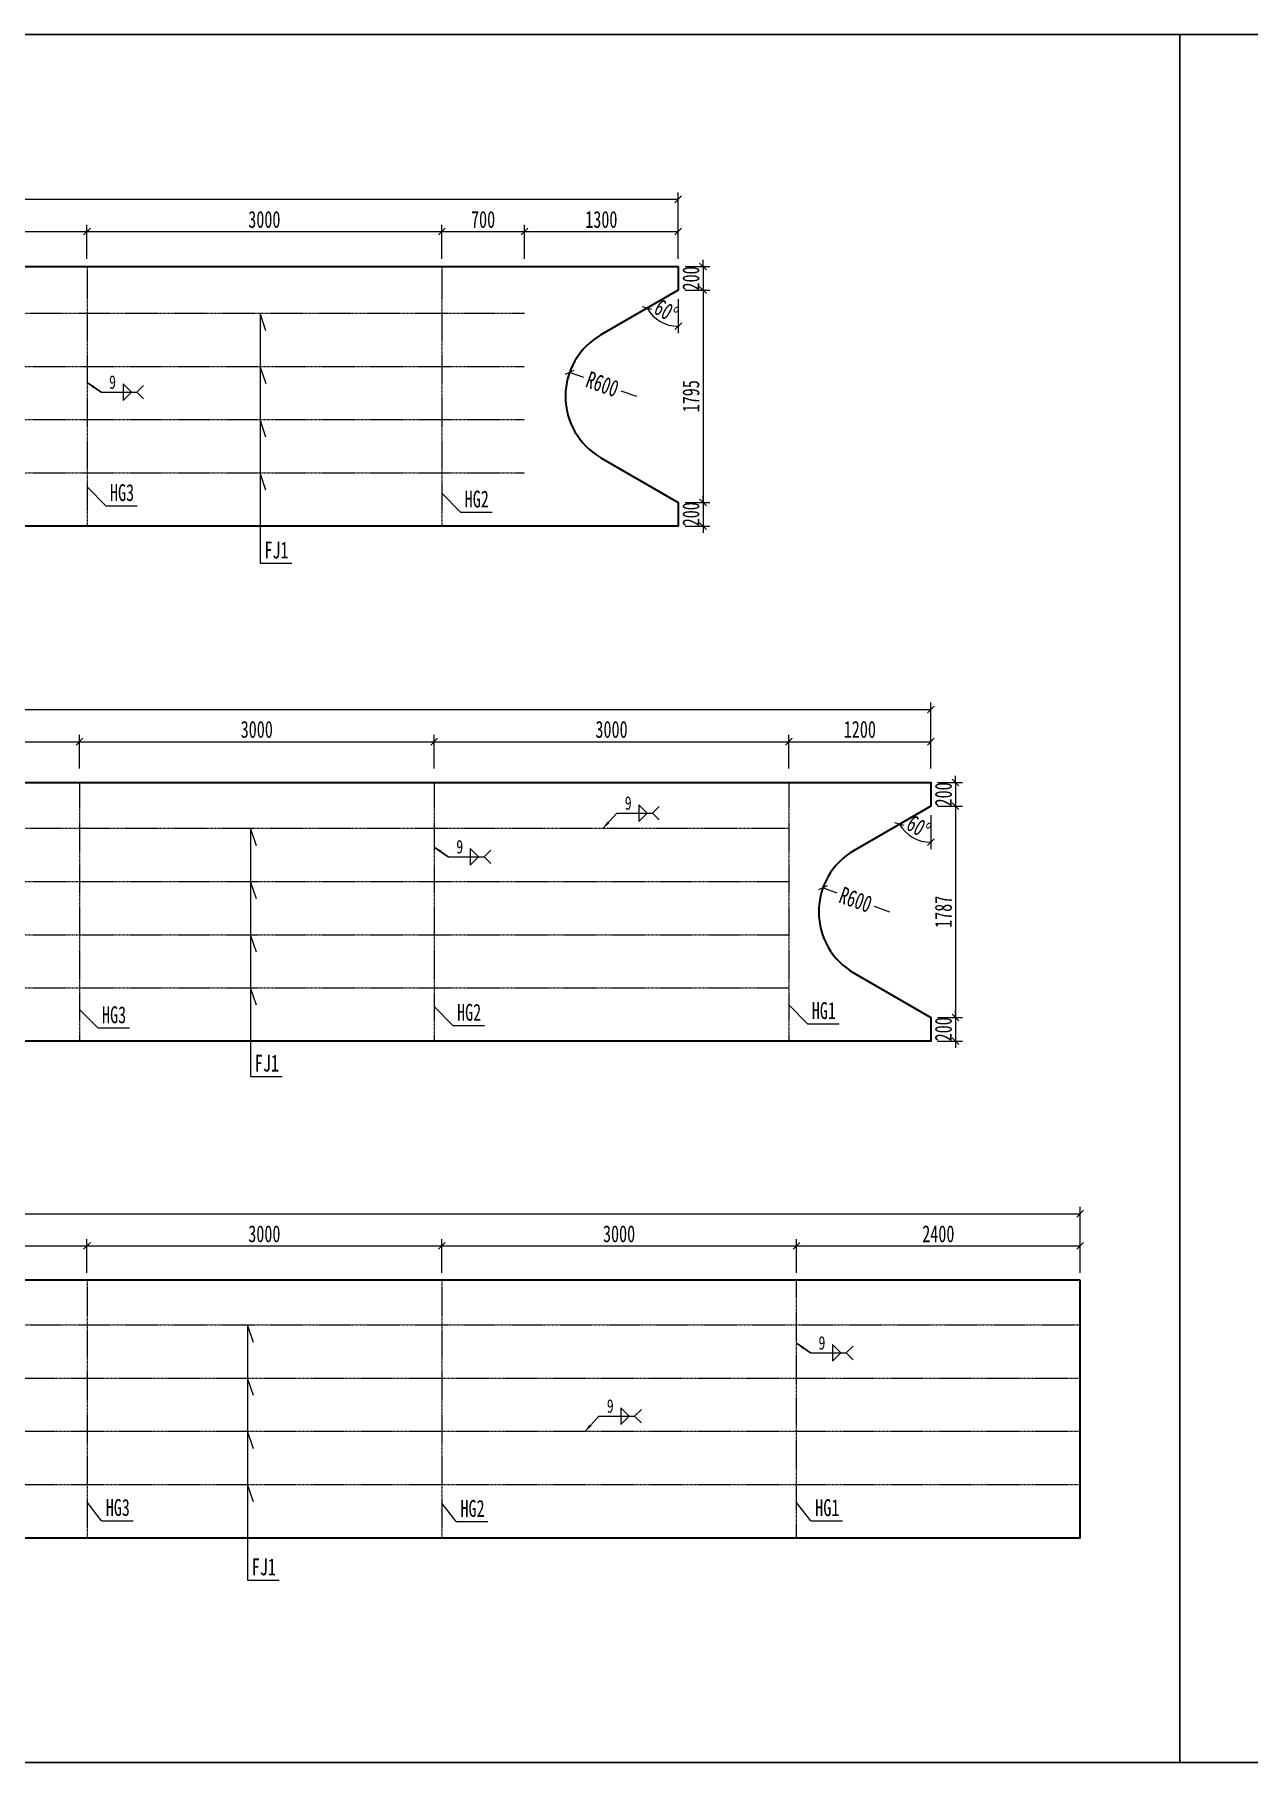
# Model space of a CAD drawing. Header units: millimetres. Extents: x -89049 to 410567, y -307459 to -100425.
# Drawn here: x 312882 to 323147, y -127671 to -113054 of the extents above; entities that cross this region are included whole.
import ezdxf
from ezdxf.enums import TextEntityAlignment as Align

# ---------------------------------------------------------------- set-up
doc = ezdxf.new("R2010")
doc.units = ezdxf.units.MM
doc.linetypes.add('DASHED', pattern=[0.75, 0.5, -0.25])
doc.layers.get('Defpoints').update_dxf_attribs({"color": 8})
for name, color, linetype, lineweight in [('Dim', 4, 'Continuous', 15), ('文字', 7, 'Continuous', 15), ('桥 构造粗实', 1, 'Continuous', 30), ('细实线', 4, 'Continuous', 15), ('虚线', 7, 'DASHED', 13)]:
    doc.layers.add(name, color=color, linetype=linetype, lineweight=lineweight)
doc.layers.add('Text', color=4, linetype='Continuous')
doc.styles.add('111', font='', dxfattribs={"width": 0.7})
doc.styles.add('BM_Dim', font='', dxfattribs={"width": 0.85})
doc.styles.add('SMEDI', font='', dxfattribs={"width": 0.75})
doc.styles.get("Standard").update_dxf_attribs({"font": ''})
doc.styles.get('111').set_extended_font_data('仿宋_GB2312')
doc.styles.get('BM_Dim').set_extended_font_data('仿宋_GB2312')
doc.styles.get('SMEDI').set_extended_font_data('仿宋_GB2312')
doc.styles.get('Standard').set_extended_font_data('仿宋_GB2312')
doc.dimstyles.new('200', dxfattribs={"dimscale": 0, "dimtxt": 2.5, "dimasz": 1, "dimexe": 1, "dimexo": 1, "dimgap": 0.6, "dimtad": 1, "dimdec": 0, "dimdsep": 46, "dimtxsty": '111', "dimblk": 'OBLIQUE', "dimcen": 0, "dimclrd": 4, "dimclre": 4, "dimclrt": 4, "dimadec": 1, "dimazin": 2, "dimtfac": 1, "dimtdec": 0, "dimtix": 1, "dimtmove": 2, "dimatfit": 3, "dimfxl": 4, "dimfxlon": 1, "dimtolj": 1, "dimlwd": -1, "dimlwe": -1, "dimarcsym": 0})
doc.dimstyles.new('MSteel_1.0_1.0', dxfattribs={"dimtxt": 3, "dimasz": 1.2, "dimexe": 1, "dimexo": 1, "dimgap": 1, "dimtad": 3, "dimtoh": 1, "dimdec": 0, "dimzin": 0, "dimdsep": 46, "dimtxsty": 'Standard', "dimblk": 'ARCHTICK', "dimcen": 0.09, "dimclrd": 3, "dimclre": 3, "dimadec": 0, "dimazin": 0, "dimtfac": 1, "dimtdec": 4, "dimtofl": 0, "dimtmove": 0, "dimatfit": 3, "dimfxl": 1, "dimtolj": 1, "dimtzin": 0, "dimarcsym": 0})

# ---------------------------------------------------------------- blocks, each defined once
blk = doc.blocks.new('_Oblique')
at = {"color": 0, "linetype": 'ByBlock', "lineweight": -2}
blk.add_line((-0.5, -0.5), (0.5, 0.5), dxfattribs=at)
blk = doc.blocks.new('*D570')
at = {"layer": 'Defpoints', "color": 0, "transparency": 16777216}
for p in [(318325, -115017), (318325, -115217), (318535, -115217)]:
    blk.add_point(p, dxfattribs=at)
at = {"layer": '细实线', "color": 4, "transparency": 16777216}
for p, q in [((318383, -115017), (318592, -115017)), ((318535, -115017), (318535, -114960)), ((318535, -115017), (318535, -115217)), ((318383, -115217), (318592, -115217)), ((318535, -115217), (318535, -115274))]:
    blk.add_line(p, q, dxfattribs=at)
at = {"layer": '细实线', "color": 4, "transparency": 16777216, "xscale": 57.14285714285715, "yscale": 57.14285714285715, "zscale": 57.14285714285715}
for p, rotation in [((318535, -115017), 270), ((318535, -115217), 90)]:
    blk.add_blockref('_Oblique', p, dxfattribs=dict(at, rotation=rotation))
at = {"layer": '细实线', "color": 4, "transparency": 16777216, "insert": (318433, -115117), "char_height": 142.9, "attachment_point": 5, "rotation": 90, "style": '111'}
blk.add_mtext('\\A1;200', dxfattribs=at)
blk = doc.blocks.new('*D571')
at = {"layer": 'Defpoints', "color": 0, "transparency": 16777216}
for p in [(318325, -117012), (318325, -117212), (318535, -117212)]:
    blk.add_point(p, dxfattribs=at)
at = {"layer": '细实线', "color": 4, "transparency": 16777216}
for p, q in [((318383, -117012), (318592, -117012)), ((318535, -117012), (318535, -116955)), ((318535, -117012), (318535, -117212)), ((318383, -117212), (318592, -117212)), ((318535, -117212), (318535, -117269))]:
    blk.add_line(p, q, dxfattribs=at)
at = {"layer": '细实线', "color": 4, "transparency": 16777216, "xscale": 57.14285714285715, "yscale": 57.14285714285715, "zscale": 57.14285714285715}
for p, rotation in [((318535, -117012), 270), ((318535, -117212), 90)]:
    blk.add_blockref('_Oblique', p, dxfattribs=dict(at, rotation=rotation))
at = {"layer": '细实线', "color": 4, "transparency": 16777216, "insert": (318433, -117112), "char_height": 142.9, "attachment_point": 5, "rotation": 90, "style": '111'}
blk.add_mtext('\\A1;200', dxfattribs=at)
blk = doc.blocks.new('*D572')
at = {"layer": 'Defpoints', "color": 0, "transparency": 16777216}
for p in [(317406, -115912), (317971, -116114)]:
    blk.add_point(p, dxfattribs=at)
at = {"layer": '细实线', "color": 4, "transparency": 16777216}
for p, q in [((317528, -115956), (317406, -115912)), ((317840, -116067), (317971, -116114))]:
    blk.add_line(p, q, dxfattribs=at)
at = {"layer": '细实线', "color": 4, "transparency": 16777216, "xscale": 57.14285714285715, "yscale": 57.14285714285715, "zscale": 57.14285714285715, "rotation": 160.330781012426}
blk.add_blockref('_Oblique', (317406, -115912), dxfattribs=at)
at = {"layer": '细实线', "color": 4, "transparency": 16777216, "insert": (317684, -116012), "char_height": 142.9, "attachment_point": 5, "rotation": 340.3308, "style": '111'}
blk.add_mtext('\\A1;R600', dxfattribs=at)
blk = doc.blocks.new('*D573')
at = {"layer": 'Defpoints', "color": 0, "transparency": 16777216}
for p in [(318326, -115017), (318326, -115217), (318326, -115217), (318130, -115450), (317671, -115595)]:
    blk.add_point(p, dxfattribs=at)
at = {"layer": '细实线', "color": 4, "transparency": 16777216}
blk.add_line((318326, -115293), (318326, -115579), dxfattribs=at)
blk.add_arc((318326, -115217), 305, 210, 270, dxfattribs=at)
at = {"layer": '细实线', "color": 4, "transparency": 16777216, "xscale": 57.14285714285715, "yscale": 57.14285714285715, "zscale": 57.14285714285715, "rotation": 120.0000000000008}
blk.add_blockref('_Oblique', (318062, -115369), dxfattribs=at)
at = {"layer": '细实线', "color": 4, "transparency": 16777216, "xscale": 57.14285714285715, "yscale": 57.14285714285715, "zscale": 57.14285714285715}
blk.add_blockref('_Oblique', (318326, -115522), dxfattribs=at)
at = {"layer": '细实线', "color": 4, "transparency": 16777216, "insert": (318224, -115392), "char_height": 142.9, "attachment_point": 5, "rotation": 330, "style": '111'}
blk.add_mtext('\\A1;60%%d', dxfattribs=at)
blk = doc.blocks.new('*D574')
at = {"layer": 'Defpoints', "color": 0, "transparency": 16777216}
for p in [(320461, -119382), (320461, -119582), (320670, -119582)]:
    blk.add_point(p, dxfattribs=at)
at = {"layer": '细实线', "color": 4, "transparency": 16777216}
for p, q in [((320518, -119382), (320728, -119382)), ((320670, -119382), (320670, -119325)), ((320670, -119382), (320670, -119582)), ((320518, -119582), (320728, -119582)), ((320670, -119582), (320670, -119639))]:
    blk.add_line(p, q, dxfattribs=at)
at = {"layer": '细实线', "color": 4, "transparency": 16777216, "xscale": 57.14285714285715, "yscale": 57.14285714285715, "zscale": 57.14285714285715}
for p, rotation in [((320670, -119382), 270), ((320670, -119582), 90)]:
    blk.add_blockref('_Oblique', p, dxfattribs=dict(at, rotation=rotation))
at = {"layer": '细实线', "color": 4, "transparency": 16777216, "insert": (320568, -119482), "char_height": 142.9, "attachment_point": 5, "rotation": 90, "style": '111'}
blk.add_mtext('\\A1;200', dxfattribs=at)
blk = doc.blocks.new('*D575')
at = {"layer": 'Defpoints', "color": 0, "transparency": 16777216}
for p in [(320461, -121369), (320461, -121569), (320670, -121569)]:
    blk.add_point(p, dxfattribs=at)
at = {"layer": '细实线', "color": 4, "transparency": 16777216}
for p, q in [((320670, -121369), (320670, -121311)), ((320518, -121369), (320728, -121369)), ((320670, -121369), (320670, -121569)), ((320518, -121569), (320728, -121569)), ((320670, -121569), (320670, -121626))]:
    blk.add_line(p, q, dxfattribs=at)
at = {"layer": '细实线', "color": 4, "transparency": 16777216, "xscale": 57.14285714285715, "yscale": 57.14285714285715, "zscale": 57.14285714285715}
for p, rotation in [((320670, -121369), 270), ((320670, -121569), 90)]:
    blk.add_blockref('_Oblique', p, dxfattribs=dict(at, rotation=rotation))
at = {"layer": '细实线', "color": 4, "transparency": 16777216, "insert": (320568, -121469), "char_height": 142.9, "attachment_point": 5, "rotation": 90, "style": '111'}
blk.add_mtext('\\A1;200', dxfattribs=at)
blk = doc.blocks.new('*D576')
at = {"layer": 'Defpoints', "color": 0, "transparency": 16777216}
for p in [(319548, -120273), (320113, -120475)]:
    blk.add_point(p, dxfattribs=at)
at = {"layer": '细实线', "color": 4, "transparency": 16777216}
for p, q in [((319670, -120317), (319548, -120273)), ((319982, -120428), (320113, -120475))]:
    blk.add_line(p, q, dxfattribs=at)
at = {"layer": '细实线', "color": 4, "transparency": 16777216, "xscale": 57.14285714285715, "yscale": 57.14285714285715, "zscale": 57.14285714285715, "rotation": 160.330781012426}
blk.add_blockref('_Oblique', (319548, -120273), dxfattribs=at)
at = {"layer": '细实线', "color": 4, "transparency": 16777216, "insert": (319826, -120373), "char_height": 142.9, "attachment_point": 5, "rotation": 340.3308, "style": '111'}
blk.add_mtext('\\A1;R600', dxfattribs=at)
blk = doc.blocks.new('*D577')
at = {"layer": 'Defpoints', "color": 0, "transparency": 16777216}
for p in [(320461, -119382), (320461, -119582), (320461, -119582), (320265, -119815), (319806, -119960)]:
    blk.add_point(p, dxfattribs=at)
at = {"layer": '细实线', "color": 4, "transparency": 16777216}
blk.add_line((320461, -119658), (320461, -119944), dxfattribs=at)
blk.add_arc((320461, -119582), 305, 210, 270, dxfattribs=at)
at = {"layer": '细实线', "color": 4, "transparency": 16777216, "xscale": 57.14285714285715, "yscale": 57.14285714285715, "zscale": 57.14285714285715, "rotation": 120.0000000000008}
blk.add_blockref('_Oblique', (320197, -119734), dxfattribs=at)
at = {"layer": '细实线', "color": 4, "transparency": 16777216, "xscale": 57.14285714285715, "yscale": 57.14285714285715, "zscale": 57.14285714285715}
blk.add_blockref('_Oblique', (320461, -119887), dxfattribs=at)
at = {"layer": '细实线', "color": 4, "transparency": 16777216, "insert": (320359, -119757), "char_height": 142.9, "attachment_point": 5, "rotation": 330, "style": '111'}
blk.add_mtext('\\A1;60%%d', dxfattribs=at)
blk = doc.blocks.new('*D578')
at = {"layer": 'Defpoints', "color": 0, "transparency": 16777216}
for p in [(318325, -115217), (318325, -117012), (318535, -117012)]:
    blk.add_point(p, dxfattribs=at)
at = {"layer": '细实线', "color": 4, "transparency": 16777216}
for p, q in [((318383, -115217), (318592, -115217)), ((318535, -115217), (318535, -117012)), ((318383, -117012), (318592, -117012))]:
    blk.add_line(p, q, dxfattribs=at)
at = {"layer": '细实线', "color": 4, "transparency": 16777216, "xscale": 57.14285714285715, "yscale": 57.14285714285715, "zscale": 57.14285714285715}
for p, rotation in [((318535, -115217), 90), ((318535, -117012), 270)]:
    blk.add_blockref('_Oblique', p, dxfattribs=dict(at, rotation=rotation))
at = {"layer": '细实线', "color": 4, "transparency": 16777216, "insert": (318433, -116114), "char_height": 142.9, "attachment_point": 5, "rotation": 90, "style": '111'}
blk.add_mtext('\\A1;1795', dxfattribs=at)
blk = doc.blocks.new('*D579')
at = {"layer": 'Defpoints', "color": 0, "transparency": 16777216}
for p in [(320461, -119582), (320461, -121369), (320670, -121369)]:
    blk.add_point(p, dxfattribs=at)
at = {"layer": '细实线', "color": 4, "transparency": 16777216}
for p, q in [((320518, -119582), (320728, -119582)), ((320670, -119582), (320670, -121369)), ((320518, -121369), (320728, -121369))]:
    blk.add_line(p, q, dxfattribs=at)
at = {"layer": '细实线', "color": 4, "transparency": 16777216, "xscale": 57.14285714285715, "yscale": 57.14285714285715, "zscale": 57.14285714285715}
for p, rotation in [((320670, -119582), 90), ((320670, -121369), 270)]:
    blk.add_blockref('_Oblique', p, dxfattribs=dict(at, rotation=rotation))
at = {"layer": '细实线', "color": 4, "transparency": 16777216, "insert": (320568, -120475), "char_height": 142.9, "attachment_point": 5, "rotation": 90, "style": '111'}
blk.add_mtext('\\A1;1787', dxfattribs=at)
blk = doc.blocks.new('*D589')
at = {"layer": 'Defpoints', "color": 0, "transparency": 16777216}
for p in [(313325, -114721), (310206, -115155), (313325, -115109)]:
    blk.add_point(p, dxfattribs=at)
at = {"layer": '细实线', "color": 4, "transparency": 16777216}
for p, q in [((310206, -114950), (310206, -114664)), ((310206, -114721), (313325, -114721)), ((313325, -114950), (313325, -114664))]:
    blk.add_line(p, q, dxfattribs=at)
at = {"layer": '细实线', "color": 4, "transparency": 16777216, "xscale": 57.14285714285715, "yscale": 57.14285714285715, "zscale": 57.14285714285715, "rotation": 180}
blk.add_blockref('_Oblique', (310206, -114721), dxfattribs=at)
at = {"layer": '细实线', "color": 4, "transparency": 16777216, "xscale": 57.14285714285715, "yscale": 57.14285714285715, "zscale": 57.14285714285715}
blk.add_blockref('_Oblique', (313325, -114721), dxfattribs=at)
at = {"layer": '细实线', "color": 4, "transparency": 16777216, "insert": (311766, -114619), "char_height": 142.9, "attachment_point": 5, "style": '111'}
blk.add_mtext('\\A1;3120', dxfattribs=at)
blk = doc.blocks.new('*D590')
at = {"layer": 'Defpoints', "color": 0, "transparency": 16777216}
for p in [(316325, -114721), (313325, -115155), (316325, -115038)]:
    blk.add_point(p, dxfattribs=at)
at = {"layer": '细实线', "color": 4, "transparency": 16777216}
for p, q in [((313325, -114950), (313325, -114664)), ((313325, -114721), (316325, -114721)), ((316325, -114950), (316325, -114664))]:
    blk.add_line(p, q, dxfattribs=at)
at = {"layer": '细实线', "color": 4, "transparency": 16777216, "xscale": 57.14285714285715, "yscale": 57.14285714285715, "zscale": 57.14285714285715, "rotation": 180}
blk.add_blockref('_Oblique', (313325, -114721), dxfattribs=at)
at = {"layer": '细实线', "color": 4, "transparency": 16777216, "xscale": 57.14285714285715, "yscale": 57.14285714285715, "zscale": 57.14285714285715}
blk.add_blockref('_Oblique', (316325, -114721), dxfattribs=at)
at = {"layer": '细实线', "color": 4, "transparency": 16777216, "insert": (314825, -114619), "char_height": 142.9, "attachment_point": 5, "style": '111'}
blk.add_mtext('\\A1;3000', dxfattribs=at)
blk = doc.blocks.new('*D591')
at = {"layer": 'Defpoints', "color": 0, "transparency": 16777216}
for p in [(317025, -114721), (316325, -115155), (317025, -115426)]:
    blk.add_point(p, dxfattribs=at)
at = {"layer": '细实线', "color": 4, "transparency": 16777216}
for p, q in [((316325, -114950), (316325, -114664)), ((316325, -114721), (317025, -114721)), ((317025, -114950), (317025, -114664))]:
    blk.add_line(p, q, dxfattribs=at)
at = {"layer": '细实线', "color": 4, "transparency": 16777216, "xscale": 57.14285714285715, "yscale": 57.14285714285715, "zscale": 57.14285714285715, "rotation": 180}
blk.add_blockref('_Oblique', (316325, -114721), dxfattribs=at)
at = {"layer": '细实线', "color": 4, "transparency": 16777216, "xscale": 57.14285714285715, "yscale": 57.14285714285715, "zscale": 57.14285714285715}
blk.add_blockref('_Oblique', (317025, -114721), dxfattribs=at)
at = {"layer": '细实线', "color": 4, "transparency": 16777216, "insert": (316675, -114619), "char_height": 142.9, "attachment_point": 5, "style": '111'}
blk.add_mtext('\\A1;700', dxfattribs=at)
blk = doc.blocks.new('*D592')
at = {"layer": 'Defpoints', "color": 0, "transparency": 16777216}
for p in [(318325, -114448), (318325, -114991), (302043, -115070)]:
    blk.add_point(p, dxfattribs=at)
at = {"layer": '细实线', "color": 4, "transparency": 16777216}
for p, q in [((302043, -114677), (302043, -114391)), ((302043, -114448), (318325, -114448)), ((318325, -114677), (318325, -114391))]:
    blk.add_line(p, q, dxfattribs=at)
at = {"layer": '细实线', "color": 4, "transparency": 16777216, "xscale": 57.14285714285715, "yscale": 57.14285714285715, "zscale": 57.14285714285715, "rotation": 180}
blk.add_blockref('_Oblique', (302043, -114448), dxfattribs=at)
at = {"layer": '细实线', "color": 4, "transparency": 16777216, "xscale": 57.14285714285715, "yscale": 57.14285714285715, "zscale": 57.14285714285715}
blk.add_blockref('_Oblique', (318325, -114448), dxfattribs=at)
at = {"layer": '细实线', "color": 4, "transparency": 16777216, "insert": (310184, -114346), "char_height": 142.9, "attachment_point": 5, "style": '111'}
blk.add_mtext('\\A1;16283', dxfattribs=at)
blk = doc.blocks.new('*D596')
at = {"layer": 'Defpoints', "color": 0, "transparency": 16777216}
for p in [(320461, -118763), (302043, -119385), (320461, -119286)]:
    blk.add_point(p, dxfattribs=at)
at = {"layer": '细实线', "color": 4, "transparency": 16777216}
for p, q in [((302043, -118991), (302043, -118706)), ((302043, -118763), (320461, -118763)), ((320461, -118991), (320461, -118706))]:
    blk.add_line(p, q, dxfattribs=at)
at = {"layer": '细实线', "color": 4, "transparency": 16777216, "xscale": 57.14285714285715, "yscale": 57.14285714285715, "zscale": 57.14285714285715, "rotation": 180}
blk.add_blockref('_Oblique', (302043, -118763), dxfattribs=at)
at = {"layer": '细实线', "color": 4, "transparency": 16777216, "xscale": 57.14285714285715, "yscale": 57.14285714285715, "zscale": 57.14285714285715}
blk.add_blockref('_Oblique', (320461, -118763), dxfattribs=at)
at = {"layer": '细实线', "color": 4, "transparency": 16777216, "insert": (311252, -118661), "char_height": 142.9, "attachment_point": 5, "style": '111'}
blk.add_mtext('\\A1;18418', dxfattribs=at)
blk = doc.blocks.new('*D604')
at = {"layer": 'Defpoints', "color": 0, "transparency": 16777216}
for p in [(313261, -119036), (310367, -119553), (313261, -119524)]:
    blk.add_point(p, dxfattribs=at)
at = {"layer": '细实线', "color": 4, "transparency": 16777216}
for p, q in [((310367, -119264), (310367, -118978)), ((313261, -119264), (313261, -118978)), ((310367, -119036), (313261, -119036))]:
    blk.add_line(p, q, dxfattribs=at)
at = {"layer": '细实线', "color": 4, "transparency": 16777216, "xscale": 57.14285714285715, "yscale": 57.14285714285715, "zscale": 57.14285714285715, "rotation": 180}
blk.add_blockref('_Oblique', (310367, -119036), dxfattribs=at)
at = {"layer": '细实线', "color": 4, "transparency": 16777216, "xscale": 57.14285714285715, "yscale": 57.14285714285715, "zscale": 57.14285714285715}
blk.add_blockref('_Oblique', (313261, -119036), dxfattribs=at)
at = {"layer": '细实线', "color": 4, "transparency": 16777216, "insert": (311814, -118933), "char_height": 142.9, "attachment_point": 5, "style": '111'}
blk.add_mtext('\\A1;2893', dxfattribs=at)
blk = doc.blocks.new('*D605')
at = {"layer": 'Defpoints', "color": 0, "transparency": 16777216}
for p in [(316261, -119036), (313261, -119553), (316261, -119524)]:
    blk.add_point(p, dxfattribs=at)
at = {"layer": '细实线', "color": 4, "transparency": 16777216}
for p, q in [((313261, -119264), (313261, -118978)), ((316261, -119264), (316261, -118978)), ((313261, -119036), (316261, -119036))]:
    blk.add_line(p, q, dxfattribs=at)
at = {"layer": '细实线', "color": 4, "transparency": 16777216, "xscale": 57.14285714285715, "yscale": 57.14285714285715, "zscale": 57.14285714285715, "rotation": 180}
blk.add_blockref('_Oblique', (313261, -119036), dxfattribs=at)
at = {"layer": '细实线', "color": 4, "transparency": 16777216, "xscale": 57.14285714285715, "yscale": 57.14285714285715, "zscale": 57.14285714285715}
blk.add_blockref('_Oblique', (316261, -119036), dxfattribs=at)
at = {"layer": '细实线', "color": 4, "transparency": 16777216, "insert": (314761, -118933), "char_height": 142.9, "attachment_point": 5, "style": '111'}
blk.add_mtext('\\A1;3000', dxfattribs=at)
blk = doc.blocks.new('*D606')
at = {"layer": 'Defpoints', "color": 0, "transparency": 16777216}
for p in [(319261, -119036), (316261, -119553), (319261, -119608)]:
    blk.add_point(p, dxfattribs=at)
at = {"layer": '细实线', "color": 4, "transparency": 16777216}
for p, q in [((316261, -119264), (316261, -118978)), ((319261, -119264), (319261, -118978)), ((316261, -119036), (319261, -119036))]:
    blk.add_line(p, q, dxfattribs=at)
at = {"layer": '细实线', "color": 4, "transparency": 16777216, "xscale": 57.14285714285715, "yscale": 57.14285714285715, "zscale": 57.14285714285715, "rotation": 180}
blk.add_blockref('_Oblique', (316261, -119036), dxfattribs=at)
at = {"layer": '细实线', "color": 4, "transparency": 16777216, "xscale": 57.14285714285715, "yscale": 57.14285714285715, "zscale": 57.14285714285715}
blk.add_blockref('_Oblique', (319261, -119036), dxfattribs=at)
at = {"layer": '细实线', "color": 4, "transparency": 16777216, "insert": (317761, -118933), "char_height": 142.9, "attachment_point": 5, "style": '111'}
blk.add_mtext('\\A1;3000', dxfattribs=at)
blk = doc.blocks.new('*D607')
at = {"layer": 'Defpoints', "color": 0, "transparency": 16777216}
for p in [(318325, -114721), (317025, -114998), (318325, -115048)]:
    blk.add_point(p, dxfattribs=at)
at = {"layer": '细实线', "color": 4, "transparency": 16777216}
for p, q in [((317025, -114941), (317025, -114664)), ((317025, -114721), (318325, -114721)), ((318325, -114950), (318325, -114664))]:
    blk.add_line(p, q, dxfattribs=at)
at = {"layer": '细实线', "color": 4, "transparency": 16777216, "xscale": 57.14285714285715, "yscale": 57.14285714285715, "zscale": 57.14285714285715, "rotation": 180}
blk.add_blockref('_Oblique', (317025, -114721), dxfattribs=at)
at = {"layer": '细实线', "color": 4, "transparency": 16777216, "xscale": 57.14285714285715, "yscale": 57.14285714285715, "zscale": 57.14285714285715}
blk.add_blockref('_Oblique', (318325, -114721), dxfattribs=at)
at = {"layer": '细实线', "color": 4, "transparency": 16777216, "insert": (317675, -114619), "char_height": 142.9, "attachment_point": 5, "style": '111'}
blk.add_mtext('\\A1;1300', dxfattribs=at)
blk = doc.blocks.new('*D608')
at = {"layer": 'Defpoints', "color": 0, "transparency": 16777216}
for p in [(320461, -119036), (320461, -119361), (319261, -119655)]:
    blk.add_point(p, dxfattribs=at)
at = {"layer": '细实线', "color": 4, "transparency": 16777216}
for p, q in [((319261, -119264), (319261, -118978)), ((320461, -119264), (320461, -118978)), ((319261, -119036), (320461, -119036))]:
    blk.add_line(p, q, dxfattribs=at)
at = {"layer": '细实线', "color": 4, "transparency": 16777216, "xscale": 57.14285714285715, "yscale": 57.14285714285715, "zscale": 57.14285714285715, "rotation": 180}
blk.add_blockref('_Oblique', (319261, -119036), dxfattribs=at)
at = {"layer": '细实线', "color": 4, "transparency": 16777216, "xscale": 57.14285714285715, "yscale": 57.14285714285715, "zscale": 57.14285714285715}
blk.add_blockref('_Oblique', (320461, -119036), dxfattribs=at)
at = {"layer": '细实线', "color": 4, "transparency": 16777216, "insert": (319861, -118933), "char_height": 142.9, "attachment_point": 5, "style": '111'}
blk.add_mtext('\\A1;1200', dxfattribs=at)
blk = doc.blocks.new('*D611')
at = {"layer": 'Defpoints', "color": 0, "transparency": 16777216}
for p in [(321725, -123029), (321725, -123511), (302042, -123651)]:
    blk.add_point(p, dxfattribs=at)
at = {"layer": '细实线', "color": 4, "transparency": 16777216}
for p, q in [((302042, -123258), (302042, -122972)), ((302042, -123029), (321725, -123029)), ((321725, -123258), (321725, -122972))]:
    blk.add_line(p, q, dxfattribs=at)
at = {"layer": '细实线', "color": 4, "transparency": 16777216, "xscale": 57.14285714285715, "yscale": 57.14285714285715, "zscale": 57.14285714285715, "rotation": 180}
blk.add_blockref('_Oblique', (302042, -123029), dxfattribs=at)
at = {"layer": '细实线', "color": 4, "transparency": 16777216, "xscale": 57.14285714285715, "yscale": 57.14285714285715, "zscale": 57.14285714285715}
blk.add_blockref('_Oblique', (321725, -123029), dxfattribs=at)
at = {"layer": '细实线', "color": 4, "transparency": 16777216, "insert": (311884, -122927), "char_height": 142.9, "attachment_point": 5, "style": '111'}
blk.add_mtext('\\A1;19683', dxfattribs=at)
blk = doc.blocks.new('*D619')
at = {"layer": 'Defpoints', "color": 0, "transparency": 16777216}
for p in [(313325, -123302), (313325, -123637), (310659, -123731)]:
    blk.add_point(p, dxfattribs=at)
at = {"layer": '细实线', "color": 4, "transparency": 16777216}
for p, q in [((310659, -123530), (310659, -123245)), ((310659, -123302), (313325, -123302)), ((313325, -123530), (313325, -123245))]:
    blk.add_line(p, q, dxfattribs=at)
at = {"layer": '细实线', "color": 4, "transparency": 16777216, "xscale": 57.14285714285715, "yscale": 57.14285714285715, "zscale": 57.14285714285715, "rotation": 180}
blk.add_blockref('_Oblique', (310659, -123302), dxfattribs=at)
at = {"layer": '细实线', "color": 4, "transparency": 16777216, "xscale": 57.14285714285715, "yscale": 57.14285714285715, "zscale": 57.14285714285715}
blk.add_blockref('_Oblique', (313325, -123302), dxfattribs=at)
at = {"layer": '细实线', "color": 4, "transparency": 16777216, "insert": (311992, -123200), "char_height": 142.9, "attachment_point": 5, "style": '111'}
blk.add_mtext('\\A1;2667', dxfattribs=at)
blk = doc.blocks.new('*D620')
at = {"layer": 'Defpoints', "color": 0, "transparency": 16777216}
for p in [(316325, -123302), (316325, -123637), (313325, -123731)]:
    blk.add_point(p, dxfattribs=at)
at = {"layer": '细实线', "color": 4, "transparency": 16777216}
for p, q in [((313325, -123530), (313325, -123245)), ((313325, -123302), (316325, -123302)), ((316325, -123530), (316325, -123245))]:
    blk.add_line(p, q, dxfattribs=at)
at = {"layer": '细实线', "color": 4, "transparency": 16777216, "xscale": 57.14285714285715, "yscale": 57.14285714285715, "zscale": 57.14285714285715, "rotation": 180}
blk.add_blockref('_Oblique', (313325, -123302), dxfattribs=at)
at = {"layer": '细实线', "color": 4, "transparency": 16777216, "xscale": 57.14285714285715, "yscale": 57.14285714285715, "zscale": 57.14285714285715}
blk.add_blockref('_Oblique', (316325, -123302), dxfattribs=at)
at = {"layer": '细实线', "color": 4, "transparency": 16777216, "insert": (314825, -123200), "char_height": 142.9, "attachment_point": 5, "style": '111'}
blk.add_mtext('\\A1;3000', dxfattribs=at)
blk = doc.blocks.new('*D621')
at = {"layer": 'Defpoints', "color": 0, "transparency": 16777216}
for p in [(319325, -123302), (319325, -123606), (316325, -123731)]:
    blk.add_point(p, dxfattribs=at)
at = {"layer": '细实线', "color": 4, "transparency": 16777216}
for p, q in [((316325, -123530), (316325, -123245)), ((316325, -123302), (319325, -123302)), ((319325, -123530), (319325, -123245))]:
    blk.add_line(p, q, dxfattribs=at)
at = {"layer": '细实线', "color": 4, "transparency": 16777216, "xscale": 57.14285714285715, "yscale": 57.14285714285715, "zscale": 57.14285714285715, "rotation": 180}
blk.add_blockref('_Oblique', (316325, -123302), dxfattribs=at)
at = {"layer": '细实线', "color": 4, "transparency": 16777216, "xscale": 57.14285714285715, "yscale": 57.14285714285715, "zscale": 57.14285714285715}
blk.add_blockref('_Oblique', (319325, -123302), dxfattribs=at)
at = {"layer": '细实线', "color": 4, "transparency": 16777216, "insert": (317825, -123200), "char_height": 142.9, "attachment_point": 5, "style": '111'}
blk.add_mtext('\\A1;3000', dxfattribs=at)
blk = doc.blocks.new('*D949')
at = {"layer": 'Defpoints', "color": 0, "transparency": 16777216}
for p in [(321725, -123302), (319325, -123629), (321725, -123629)]:
    blk.add_point(p, dxfattribs=at)
at = {"layer": '细实线', "color": 4, "transparency": 16777216}
for p, q in [((319325, -123530), (319325, -123245)), ((319325, -123302), (321725, -123302)), ((321725, -123530), (321725, -123245))]:
    blk.add_line(p, q, dxfattribs=at)
at = {"layer": '细实线', "color": 4, "transparency": 16777216, "xscale": 57.14285714285715, "yscale": 57.14285714285715, "zscale": 57.14285714285715, "rotation": 180}
blk.add_blockref('_Oblique', (319325, -123302), dxfattribs=at)
at = {"layer": '细实线', "color": 4, "transparency": 16777216, "xscale": 57.14285714285715, "yscale": 57.14285714285715, "zscale": 57.14285714285715}
blk.add_blockref('_Oblique', (321725, -123302), dxfattribs=at)
at = {"layer": '细实线', "color": 4, "transparency": 16777216, "insert": (320525, -123200), "char_height": 142.9, "attachment_point": 5, "style": '111'}
blk.add_mtext('\\A1;2400', dxfattribs=at)
blk = doc.blocks.new('_ArchTick')
at = {"color": 0, "linetype": 'ByBlock', "const_width": 0.15}
blk.add_lwpolyline([(-0.5, -0.5), (0.5, 0.5)], dxfattribs=at)
blk = doc.blocks.new('角焊缝2')
at = {"layer": 'Dim'}
blk.add_line((-3138.01, 370.22), (-3132.7, 370.22), dxfattribs=at)
blk.add_lwpolyline([(-3134.75, 371.45), (-3134.75, 368.99), (-3133.52, 370.22)], close=True, dxfattribs=at)
blk.add_lwpolyline([(-3131.7, 369.22), (-3132.7, 370.22), (-3131.7, 371.22)], dxfattribs=at)

msp = doc.modelspace()

# ---------------------------------------------------------------- linework, layer by layer
at = {"layer": 'Defpoints'}
for points in [[(300566.6, -113054.1), (322566.6, -113054.1), (322566.6, -127671.3), (300566.6, -127671.3)], [(322566.6, -113054.1), (344566.6, -113054.1), (344566.6, -127671.3), (322566.6, -127671.3)]]:
    msp.add_lwpolyline(points, close=True, dxfattribs=at)
at = {"layer": '桥 构造粗实'}
for points in [[(318325.7, -115016.8), (318325.7, -115216.8), (317671.2, -115594.7, 0.5773503), (317671.2, -116633.9), (318325.7, -117011.8), (318325.7, -117211.8), (302042.7, -117211.8), (302042.7, -116811.8), (302392.7, -116811.8, 0.4142136), (302452.7, -116751.8), (302452.7, -116001.8, 0.4142136), (302242.7, -115791.8), (302042.7, -115791.8), (302042.7, -115016.8)], [(320460.7, -119581.8), (319813.2, -119955.7, 0.5773503), (319813.2, -120994.9), (320460.7, -121368.8), (320460.7, -121568.8), (302042.7, -121568.8), (302042.7, -121168.8), (302392.7, -121168.8, 0.4142136), (302452.7, -121108.8), (302452.7, -120358.8, 0.4142136), (302242.7, -120148.8), (302042.7, -120148.8), (302042.7, -119381.8), (320460.7, -119381.8)], [(321725.5, -123591.1), (302042.7, -123591.1), (302042.7, -124350.1), (302242.7, -124350.1, -0.4142136), (302452.7, -124560.1), (302452.7, -125310.1, -0.4142136), (302392.7, -125370.1), (302042.7, -125370.1), (302042.7, -125770.1), (321725.5, -125770.1)]]:
    msp.add_lwpolyline(points, format="xyb", close=True, dxfattribs=at)
at = {"layer": '细实线'}
for p, q in [((314838.8, -115559.1), (314789, -115411.8)), ((314789, -115411.8), (314789, -117526.7)), ((314839, -116009.1), (314789.2, -115861.8)), ((314838.8, -116459.1), (314789, -116311.8)), ((314838.8, -116909.1), (314789, -116761.8)), ((313483.1, -117040.8), (313325.5, -116880.3)), ((316483.1, -117095.4), (316325.5, -116934.9)), ((313483.1, -117040.8), (313750.7, -117040.8)), ((316483.1, -117095.4), (316750.7, -117095.4)), ((314789, -117526.7), (315056.6, -117526.7)), ((314758.2, -119916.1), (314708.4, -119768.8)), ((314708.4, -119768.8), (314708.4, -121867.2)), ((314758.2, -120366.1), (314708.4, -120218.8)), ((314758.2, -120816.1), (314708.4, -120668.8)), ((314758.2, -121266.1), (314708.4, -121118.8)), ((313416, -121458.1), (313258.4, -121297.6)), ((316418.4, -121437.2), (316260.7, -121276.7)), ((319418.4, -121422.7), (319260.7, -121262.2)), ((313416, -121458.1), (313683.6, -121458.1)), ((316418.4, -121437.2), (316686, -121437.2)), ((319418.4, -121422.7), (319686, -121422.7)), ((314708.4, -121867.2), (314976, -121867.2)), ((314731.9, -124117.4), (314682.1, -123970.1)), ((314682.1, -123970.1), (314682.1, -126128.6)), ((314732.2, -124567.4), (314682.4, -124420.1)), ((314731.9, -125017.4), (314682.1, -124870.1)), ((314731.9, -125467.4), (314682.1, -125320.1)), ((313447.2, -125626.4), (313325.5, -125469.9)), ((316447.2, -125634.2), (316325.5, -125477.6)), ((319447.2, -125628.1), (319325.5, -125471.6)), ((313447.2, -125626.4), (313714.9, -125626.4)), ((316447.2, -125634.2), (316714.9, -125634.2)), ((319447.2, -125628.1), (319714.9, -125628.1)), ((314682.1, -126128.6), (314949.7, -126128.6))]:
    msp.add_line(p, q, dxfattribs=at)
at = {"layer": '虚线', "ltscale": 5}
for p, q in [((313325.5, -115016.8), (313325.5, -117211.8)), ((316325.5, -115016.8), (316325.5, -117211.8)), ((302142.5, -115411.8), (317025.5, -115411.8)), ((302860.7, -115861.8), (317025.5, -115861.8)), ((302860.7, -116311.8), (317025.5, -116311.8)), ((302860.7, -116761.8), (317025.5, -116761.8)), ((313260.7, -119381.8), (313260.7, -121568.8)), ((316260.7, -119381.8), (316260.7, -121568.8)), ((319260.7, -119381.8), (319260.7, -121568.8)), ((302142.5, -119768.8), (319260.7, -119768.8)), ((302860.7, -120218.8), (319260.7, -120218.8)), ((302860.7, -120668.8), (319260.7, -120668.8)), ((302860.7, -121118.8), (319260.7, -121118.8)), ((313325.5, -123591.1), (313325.5, -125770.1)), ((316325.5, -123591.1), (316325.5, -125770.1)), ((319325.5, -125770.1), (319325.5, -123591.1)), ((302142.5, -123970.1), (321725.5, -123970.1)), ((302860.5, -124420.1), (321725.5, -124420.1)), ((302860.5, -124870.1), (321725.5, -124870.1)), ((302860.5, -125320.1), (321725.5, -125320.1))]:
    msp.add_line(p, q, dxfattribs=at)

# ---------------------------------------------------------------- block references
at = {"layer": '细实线', "color": 8, "xscale": 57.1428571428572, "yscale": 57.1428571428572, "zscale": 57.1428571428572}
for p in [(492758.6, -137235.1), (497119.6, -140796), (495694.6, -141165.1), (498757.9, -145362.7), (496967.8, -145897.1)]:
    msp.add_blockref('角焊缝2', p, dxfattribs=at)

# ---------------------------------------------------------------- texts
at = {"layer": 'Text', "style": 'SMEDI', "width": 0.75}
for p in [(313511.9, -115994), (317873, -119554.8), (316448, -119924), (319511.3, -124121.6), (317721.1, -124656)]:
    msp.add_text('9', height=114.3, dxfattribs=at).set_placement(p, align=Align.MIDDLE_LEFT)
at = {"layer": '文字', "style": 'BM_Dim', "width": 0.7}
for s, p in [('HG3', (313621.5, -117043.1)), ('HG2', (316621.5, -117097.7)), ('FJ1', (314927.4, -117529)), ('HG3', (313554.4, -121460.5)), ('HG2', (316556.8, -121439.5)), ('HG1', (319556.8, -121425)), ('FJ1', (314846.8, -121869.5)), ('HG3', (313585.7, -125628.7)), ('HG2', (316585.7, -125636.5)), ('HG1', (319585.7, -125630.4)), ('FJ1', (314820.5, -126130.9))]:
    msp.add_text(s, height=142.86, dxfattribs=at).set_placement(p, align=Align.BOTTOM_CENTER)

# ---------------------------------------------------------------- dimensions: what is measured, and where the dimension line sits
at = {"layer": '细实线'}
for base, p1, p2, picture, middle in [((318325.5, -114448.5), (302042.7, -115070.4), (318325.5, -114991.2), '*D592', (310184.1, -114346.2)), ((313325.5, -114721.2), (310205.7, -115154.8), (313325.5, -115108.6), '*D589', (311765.6, -114618.9)), ((316325.5, -114721.2), (313325.5, -115154.8), (316325.5, -115038.5), '*D590', (314825.5, -114618.9)), ((317025.5, -114721.2), (316325.5, -115154.8), (317025.5, -115426), '*D591', (316675.5, -114618.9)), ((318325.5, -114721.2), (317025.5, -114998.4), (318325.5, -115048.4), '*D607', (317675.5, -114618.9)), ((320460.7, -118762.9), (302042.7, -119384.8), (320460.7, -119286.4), '*D596', (311251.7, -118660.6)), ((313260.7, -119035.6), (310367.4, -119552.5), (313260.7, -119524), '*D604', (311814.1, -118933.3)), ((316260.7, -119035.6), (313260.7, -119552.5), (316260.7, -119524), '*D605', (314760.7, -118933.3)), ((319260.7, -119035.6), (316260.7, -119552.5), (319260.7, -119608.3), '*D606', (317760.7, -118933.3)), ((320460.7, -119035.6), (319260.7, -119654.8), (320460.7, -119361.4), '*D608', (319860.7, -118933.3)), ((321725.5, -123029.1), (302042.5, -123651), (321725.5, -123510.6), '*D611', (311884, -122926.9)), ((313325.5, -123301.8), (310658.6, -123731.4), (313325.5, -123636.9), '*D619', (311992, -123199.6)), ((316325.5, -123301.8), (313325.5, -123731.4), (316325.5, -123636.9), '*D620', (314825.5, -123199.6)), ((319325.5, -123301.8), (316325.5, -123731.4), (319325.5, -123606.3), '*D621', (317825.5, -123199.6)), ((321725.5, -123301.8), (319325.5, -123628.6), (321725.5, -123628.6), '*D949', (320525.5, -123199.6))]:
    dim = msp.add_linear_dim(base=base, p1=p1, p2=p2, dimstyle='200', override={"dimscale": 57.142857, "dimblk": 'Oblique'}, dxfattribs=at)
    dim.commit()
    dim.dimension.update_dxf_attribs({"geometry": picture, "text_midpoint": middle})
for base, line1, line2, picture, middle in [((318129.7, -115450.4), ((317671.3, -115594.6), (318325.7, -115216.8)), ((318325.7, -115216.8), (318325.7, -115016.8)), '*D573', (318224.4, -115392.3)), ((320264.7, -119815.4), ((319806.3, -119959.6), (320460.7, -119581.8)), ((320460.7, -119581.8), (320460.7, -119381.8)), '*D577', (320359.4, -119757.3))]:
    dim = msp.add_angular_dim_2l(base=base, line1=line1, line2=line2, dimstyle='200', override={"dimscale": 57.142857, "dimblk": 'Oblique'}, dxfattribs=at)
    dim.commit()
    dim.dimension.update_dxf_attribs({"geometry": picture, "text_midpoint": middle})
for base, p1, p2, picture, middle in [((318535.1, -115216.8), (318325.5, -115016.8), (318325.5, -115216.8), '*D570', (318432.9, -115116.8)), ((318535.1, -117011.7), (318325.5, -115216.8), (318325.5, -117011.7), '*D578', (318432.9, -116114.3)), ((318535.1, -117211.7), (318325.5, -117011.7), (318325.5, -117211.7), '*D571', (318432.9, -117111.7)), ((320670.4, -119581.8), (320460.7, -119381.8), (320460.7, -119581.8), '*D574', (320568.2, -119481.8)), ((320670.4, -121368.6), (320460.7, -119581.8), (320460.7, -121368.6), '*D579', (320568.2, -120475.2)), ((320670.4, -121568.6), (320460.7, -121368.6), (320460.7, -121568.6), '*D575', (320568.2, -121468.6))]:
    dim = msp.add_linear_dim(base=base, p1=p1, p2=p2, angle=90, dimstyle='200', override={"dimscale": 57.142857, "dimblk": 'Oblique'}, dxfattribs=at)
    dim.commit()
    dim.dimension.update_dxf_attribs({"geometry": picture, "text_midpoint": middle})
for center, mpoint, picture, middle in [((317971.2, -116114.3), (317406.2, -115912.3), '*D572', (317684.3, -116011.7)), ((320113.2, -120475.3), (319548.2, -120273.3), '*D576', (319826.2, -120372.7))]:
    dim = msp.add_radius_dim(center=center, mpoint=mpoint, dimstyle='200', override={"dimscale": 57.142857, "dimblk": 'Oblique'}, dxfattribs=at)
    dim.commit()
    dim.dimension.update_dxf_attribs({"geometry": picture, "text_midpoint": middle, "dimtype": 164})

# ---------------------------------------------------------------- leaders
at = {"layer": 'Dim'}
for points in [[(313326.1, -115997.5), (313443.8, -116079.5)], [(317688.9, -119770), (317804.8, -119640.3)], [(316262.1, -119927.5), (316379.8, -120009.5)], [(319325.5, -124125.1), (319443.1, -124207.1)], [(317537.1, -124871.1), (317653, -124741.5)]]:
    msp.add_leader(points, dimstyle='MSteel_1.0_1.0', override={"dimscale": 57.142857, "dimclrd": 256}, dxfattribs=at)

doc.saveas('drawing.dxf')
